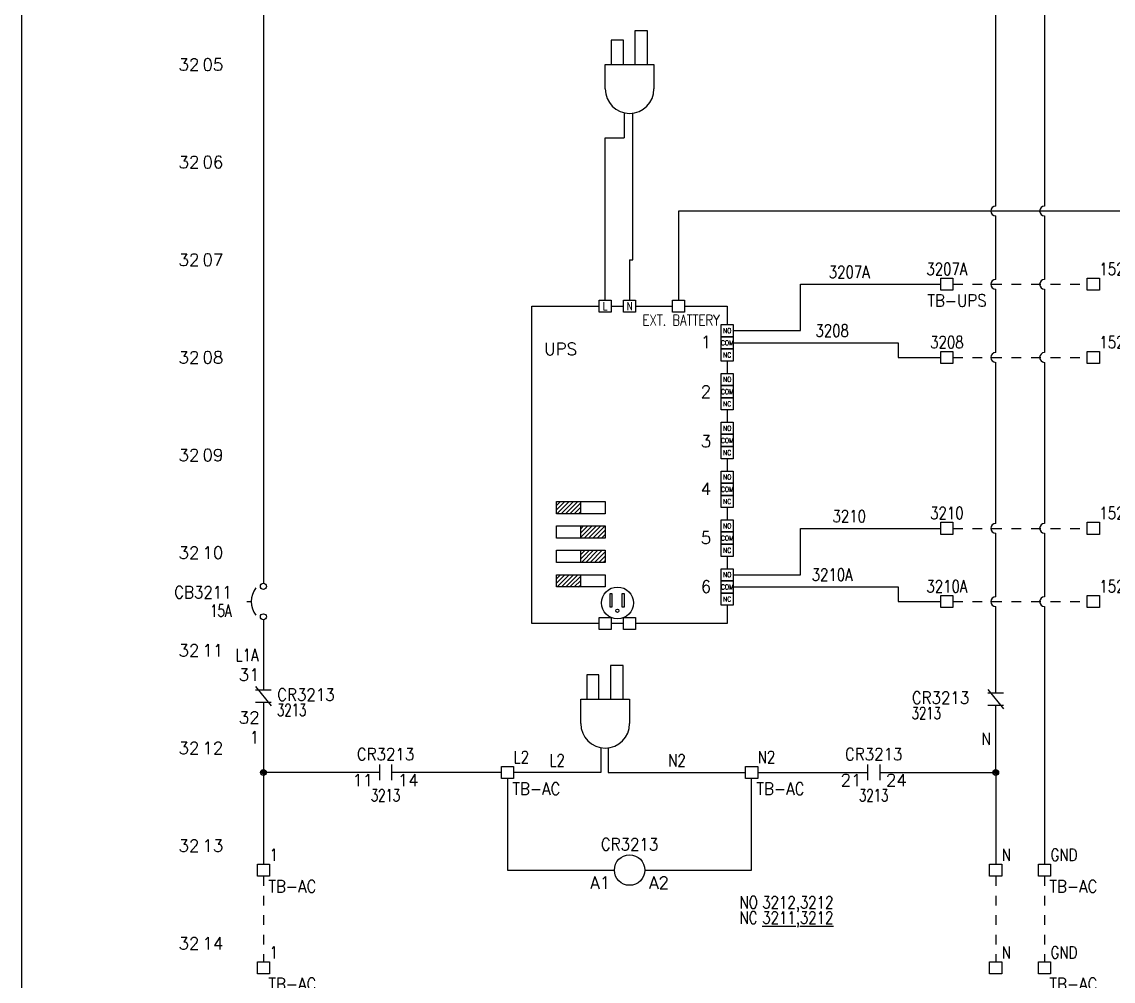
# Model space of a CAD drawing. Header units: inches. Extents: x 0 to 33.9, y 0 to 22.6.
# Drawn here: x 0.02 to 11.2, y 7.61 to 17.44 of the extents above; entities that cross this region are included whole.
import ezdxf
from ezdxf.enums import TextEntityAlignment as Align

# ---------------------------------------------------------------- set-up
doc = ezdxf.new("R2010")
doc.units = ezdxf.units.IN
doc.header["$LTSCALE"] = 0.5
doc.header["$MEASUREMENT"] = 0
doc.linetypes.add('HIDDEN2', pattern=[0.1875, 0.125, -0.0625])
for name, color, linetype in [('MISC', 7, 'Continuous'), ('SYMS', 7, 'Continuous'), ('TAGFIXED', 7, 'Continuous'), ('TAGS', 150, 'Continuous'), ('TERMS', 123, 'Continuous'), ('WIREFIXED', 7, 'Continuous'), ('WIRENO', 72, 'Continuous'), ('WIREREF', 52, 'Continuous'), ('WIRES', 7, 'Continuous'), ('XREF', 7, 'Continuous'), ('XREFCHILD', 134, 'Continuous')]:
    doc.layers.add(name, color=color, linetype=linetype)
doc.layers.add('VIEWPORTS', color=10, linetype='Continuous', plot=False)
doc.styles.get("Standard").update_dxf_attribs({"font": 'romans.shx'})
doc.styles.add('WD', font='romans.shx')

# ---------------------------------------------------------------- blocks, each defined once
blk = doc.blocks.new('HDV1PLUG_SYMBOL')
at = {"layer": 'SYMS'}
for points in [[(0.053, 0.5), (0.184, 0.5), (0.184, 0.844), (0.053, 0.844)], [(-0.188, 0.5), (-0.064, 0.5), (-0.064, 0.75), (-0.188, 0.75)]]:
    blk.add_lwpolyline(points, close=True, dxfattribs=at)
blk.add_lwpolyline([(-0.25, 0.25), (-0.25, 0.5), (0.25, 0.5), (0.25, 0.25)], dxfattribs=at)
blk.add_arc((0, 0.25), 0.25, 180, 0, dxfattribs=at)
at = {"style": 'WD', "width": 0.7}
for tag, p in [('DESC1', (0, 1.75)), ('DESC2', (0, 1.5)), ('DESC3', (0, 1.25)), ('XREF', (-0.5, 0.25)), ('INST', (-0.5, 0)), ('LOC', (-0.5, -0.25))]:
    blk.add_attdef(tag, text='', height=0.125, dxfattribs=at).set_placement(p, align=Align.CENTER)
at = {"style": 'WD'}
blk.add_attdef('TAG1', text='', height=0.125, dxfattribs=at).set_placement((0, 1), align=Align.CENTER)
at = {"style": 'WD', "flags": 9}
for tag, p in [('MFG', (0.5, 1)), ('CAT', (0.5, 0.75)), ('ASSYCODE', (0.5, 0.5))]:
    blk.add_attdef(tag, text='', height=0.01, dxfattribs=at).set_placement(p, align=Align.CENTER)
at = {"style": 'WD'}
for tag, p, height, flags in [('FAMILY', (0.5, 0.25), 0.01, 9), ('X8TERM01', (-0.054, 0.006), 0.005, 1), ('X8TERM02', (0.032, 0.002), 0.005, 1)]:
    blk.add_attdef(tag, p, '', height=height, dxfattribs=dict(at, flags=flags))
at = {"style": 'WD', "width": 0.8}
for tag, p in [('TERM01', (-0.089, -0.009)), ('TERM02', (-0.003, -0.013))]:
    blk.add_attdef(tag, text='', height=0.125, dxfattribs=at).set_placement(p, align=Align.TOP_RIGHT)
blk = doc.blocks.new('*U37')
h = blk.add_hatch()
h.set_pattern_fill('ANSI31', color=256, scale=0.25)
h.paths.add_polyline_path([(-0.25, -2), (-0.25, -2.125), (-0.5, -2.125), (-0.5, -2)])
h = blk.add_hatch()
h.set_pattern_fill('ANSI31', color=256, scale=0.25)
h.paths.add_polyline_path([(0, -2.375), (0, -2.25), (-0.25, -2.25), (-0.25, -2.375)])
h = blk.add_hatch()
h.set_pattern_fill('ANSI31', color=256, scale=0.25)
h.paths.add_polyline_path([(0, -2.625), (0, -2.5), (-0.25, -2.5), (-0.25, -2.625)])
h = blk.add_hatch()
h.set_pattern_fill('ANSI31', color=256, scale=0.25)
h.paths.add_polyline_path([(-0.5, -2.875), (-0.5, -2.75), (-0.25, -2.75), (-0.25, -2.875)])
for p, q in [((-0.062, 0.062), (0.062, 0.062)), ((-0.062, -0.062), (-0.062, 0.062)), ((0.062, 0.062), (0.062, -0.062)), ((0.188, 0.062), (0.312, 0.062)), ((0.188, -0.062), (0.188, 0.062)), ((0.312, 0.062), (0.312, -0.062)), ((0.688, 0.062), (0.812, 0.062)), ((0.688, -0.062), (0.688, 0.062)), ((0.812, 0.062), (0.812, -0.062)), ((0.062, -0.062), (-0.062, -0.062)), ((0.312, -0.062), (0.188, -0.062)), ((0.812, -0.062), (0.688, -0.062)), ((1.188, -0.188), (1.312, -0.188)), ((1.188, -0.312), (1.188, -0.188)), ((1.312, -0.188), (1.312, -0.312)), ((1.312, -0.312), (1.188, -0.312)), ((1.188, -0.312), (1.312, -0.312)), ((1.188, -0.438), (1.188, -0.312)), ((1.312, -0.312), (1.312, -0.438)), ((1.312, -0.438), (1.188, -0.438)), ((1.188, -0.438), (1.312, -0.438)), ((1.188, -0.562), (1.188, -0.438)), ((1.312, -0.438), (1.312, -0.562)), ((1.312, -0.562), (1.188, -0.562)), ((1.188, -0.688), (1.312, -0.688)), ((1.188, -0.812), (1.188, -0.688)), ((1.312, -0.688), (1.312, -0.812)), ((1.312, -0.812), (1.188, -0.812)), ((1.188, -0.812), (1.312, -0.812)), ((1.188, -0.938), (1.188, -0.812)), ((1.312, -0.812), (1.312, -0.938)), ((1.312, -0.938), (1.188, -0.938)), ((1.188, -0.938), (1.312, -0.938)), ((1.188, -1.062), (1.188, -0.938)), ((1.312, -0.938), (1.312, -1.062)), ((1.312, -1.062), (1.188, -1.062)), ((1.188, -1.188), (1.312, -1.188)), ((1.188, -1.312), (1.188, -1.188)), ((1.312, -1.188), (1.312, -1.312)), ((1.312, -1.312), (1.188, -1.312)), ((1.188, -1.312), (1.312, -1.312)), ((1.188, -1.438), (1.188, -1.312)), ((1.312, -1.312), (1.312, -1.438)), ((1.312, -1.438), (1.188, -1.438)), ((1.188, -1.438), (1.312, -1.438)), ((1.188, -1.562), (1.188, -1.438)), ((1.312, -1.438), (1.312, -1.562)), ((1.312, -1.562), (1.188, -1.562)), ((1.188, -1.688), (1.312, -1.688)), ((1.188, -1.812), (1.188, -1.688)), ((1.312, -1.688), (1.312, -1.812)), ((1.312, -1.812), (1.188, -1.812)), ((1.188, -1.812), (1.312, -1.812)), ((1.188, -1.938), (1.188, -1.812)), ((1.312, -1.812), (1.312, -1.938)), ((1.312, -1.938), (1.188, -1.938)), ((1.188, -1.938), (1.312, -1.938)), ((1.188, -2.062), (1.188, -1.938)), ((1.312, -1.938), (1.312, -2.062)), ((1.312, -2.062), (1.188, -2.062)), ((1.188, -2.188), (1.312, -2.188)), ((1.188, -2.312), (1.188, -2.188)), ((1.312, -2.188), (1.312, -2.312)), ((1.312, -2.312), (1.188, -2.312)), ((1.188, -2.312), (1.312, -2.312)), ((1.188, -2.438), (1.188, -2.312)), ((1.312, -2.312), (1.312, -2.438)), ((1.312, -2.438), (1.188, -2.438)), ((1.188, -2.438), (1.312, -2.438)), ((1.188, -2.562), (1.188, -2.438)), ((1.312, -2.438), (1.312, -2.562)), ((1.312, -2.562), (1.188, -2.562)), ((1.188, -2.688), (1.312, -2.688)), ((1.188, -2.812), (1.188, -2.688)), ((1.312, -2.688), (1.312, -2.812)), ((1.312, -2.812), (1.188, -2.812)), ((1.188, -2.812), (1.312, -2.812)), ((1.188, -2.938), (1.188, -2.812)), ((1.312, -2.812), (1.312, -2.938)), ((1.312, -2.938), (1.188, -2.938)), ((1.188, -2.938), (1.312, -2.938)), ((1.188, -3.062), (1.188, -2.938)), ((1.312, -2.938), (1.312, -3.062)), ((1.312, -3.062), (1.188, -3.062)), ((-0.062, -3.188), (0.062, -3.188)), ((-0.062, -3.312), (-0.062, -3.188)), ((0.062, -3.188), (0.062, -3.312)), ((0.188, -3.188), (0.312, -3.188)), ((0.188, -3.312), (0.188, -3.188)), ((0.312, -3.188), (0.312, -3.312)), ((0.062, -3.312), (-0.062, -3.312)), ((0.312, -3.312), (0.188, -3.312))]:
    blk.add_line(p, q)
for points in [[(-0.062, -3.25), (-0.75, -3.25), (-0.75, 0), (-0.062, 0)], [(0.062, 0), (0.188, 0)], [(0.312, 0), (0.688, 0)], [(0.812, 0), (1.25, 0), (1.25, -0.188)], [(1.25, -0.562), (1.25, -0.688)], [(1.25, -1.062), (1.25, -1.188)], [(1.25, -1.562), (1.25, -1.688)], [(1.25, -2.062), (1.25, -2.188)], [(1.25, -2.562), (1.25, -2.688)], [(1.25, -3.062), (1.25, -3.25), (0.312, -3.25)], [(0.188, -3.25), (0.062, -3.25)]]:
    blk.add_lwpolyline(points)
for points in [[(-0.5, -2), (0, -2), (0, -2.125), (-0.5, -2.125)], [(-0.25, -2), (0, -2), (0, -2.125), (-0.25, -2.125)], [(-0.5, -2.25), (0, -2.25), (0, -2.375), (-0.5, -2.375)], [(-0.25, -2.25), (0, -2.25), (0, -2.375), (-0.25, -2.375)], [(-0.5, -2.5), (0, -2.5), (0, -2.625), (-0.5, -2.625)], [(-0.25, -2.5), (0, -2.5), (0, -2.625), (-0.25, -2.625)], [(-0.5, -2.75), (0, -2.75), (0, -2.875), (-0.5, -2.875)], [(-0.25, -2.75), (0, -2.75), (0, -2.875), (-0.25, -2.875)], [(0.072, -2.945), (0.046, -2.945), (0.046, -3.079), (0.072, -3.079)], [(0.197, -2.944), (0.172, -2.944), (0.172, -3.078), (0.197, -3.078)]]:
    blk.add_lwpolyline(points, close=True)
for centre, radius in [((0.126, -3.039), 0.163), ((0.125, -3.119), 0.0164)]:
    blk.add_circle(centre, radius)
at = {"char_height": 0.125, "attachment_point": 1}
for s, insert in [('\\pxqr;1', (0.756, -0.304)), ('\\pxqr;2', (0.756, -0.812)), ('\\pxqr;3', (0.756, -1.32)), ('\\pxqr;4', (0.756, -1.808)), ('\\pxqr;5', (0.756, -2.309)), ('\\pxqr;6', (0.756, -2.809))]:
    blk.add_mtext_dynamic_manual_height_columns(s, width=0.32983, gutter_width=0.625, heights=[0], dxfattribs=dict(at, insert=insert))
at = {"style": 'WD', "width": 0.8}
for tag, height, p in [('TERM19', 0.08, (0, 0)), ('TERM18', 0.08, (0.25, 0)), ('TERM23', 0.11, (0.75, 0)), ('X2TERMDESC19', 0.08, (0.276, -0.143)), ('X2TERMDESC18', 0.08, (0.528, -0.143)), ('X2TERMDESC23', 0.11, (0.778, -0.143)), ('TERM01', 0.05, (1.25, -0.25)), ('X1TERMDESC01', 0.05, (1.54, -0.309)), ('TERM02', 0.05, (1.25, -0.375)), ('X1TERMDESC02', 0.05, (1.552, -0.434)), ('TERM03', 0.05, (1.25, -0.5)), ('X1TERMDESC03', 0.05, (1.552, -0.559)), ('TERM04', 0.05, (1.25, -0.75)), ('TERM05', 0.05, (1.25, -0.875)), ('X1TERMDESC04', 0.05, (1.555, -0.809)), ('TERM06', 0.05, (1.25, -1)), ('X1TERMDESC05', 0.05, (1.552, -0.934)), ('X1TERMDESC06', 0.05, (1.552, -1.059)), ('TERM07', 0.05, (1.25, -1.25)), ('X1TERMDESC07', 0.05, (1.552, -1.309)), ('TERM08', 0.05, (1.25, -1.375)), ('X1TERMDESC08', 0.05, (1.552, -1.434)), ('TERM09', 0.05, (1.25, -1.5)), ('X1TERMDESC09', 0.05, (1.55, -1.559)), ('TERM10', 0.05, (1.25, -1.75)), ('X1TERMDESC10', 0.05, (1.552, -1.809)), ('TERM11', 0.05, (1.25, -1.875)), ('TERM12', 0.05, (1.25, -2)), ('X1TERMDESC11', 0.05, (1.54, -1.934)), ('X1TERMDESC12', 0.05, (1.552, -2.059)), ('TERM13', 0.05, (1.25, -2.25)), ('X1TERMDESC13', 0.05, (1.552, -2.309)), ('TERM14', 0.05, (1.25, -2.375)), ('X1TERMDESC14', 0.05, (1.555, -2.434)), ('TERM15', 0.05, (1.25, -2.5)), ('X1TERMDESC15', 0.05, (1.552, -2.559)), ('TERM20', 0.05, (1.25, -2.75)), ('X1TERMDESC20', 0.05, (1.552, -2.808)), ('TERM21', 0.05, (1.25, -2.875)), ('TERM22', 0.05, (1.25, -3)), ('X1TERMDESC21', 0.05, (1.547, -2.934)), ('X1TERMDESC22', 0.05, (1.552, -3.058)), ('TERM16', 0.08, (0, -3.25)), ('TERM17', 0.08, (0.25, -3.25)), ('X8TERMDESC16', 0.08, (0.278, -3.393)), ('X8TERMDESC17', 0.08, (0.528, -3.393))]:
    blk.add_attdef(tag, text='', height=height, dxfattribs=at).set_placement(p, align=Align.MIDDLE)
at = {"style": 'WD'}
for tag, p, flags in [('X2TERM19', (0, 0.062), 1), ('X2TERM18', (0.25, 0.062), 1), ('X2TERM23', (0.75, 0.062), 1), ('X1TERM01', (1.312, -0.25), 1), ('X1TERM02', (1.312, -0.375), 1), ('X1TERM03', (1.312, -0.5), 1), ('FAMILY', (-0.25, -0.625), 9), ('ASSYCODE', (-0.125, -0.625), 9), ('CAT', (0, -0.625), 9), ('MFG', (0.125, -0.625), 9), ('X1TERM04', (1.312, -0.75), 1), ('X1TERM05', (1.312, -0.875), 1), ('X1TERM06', (1.312, -1), 1), ('X1TERM07', (1.312, -1.25), 1), ('X1TERM08', (1.312, -1.375), 1), ('X1TERM09', (1.312, -1.5), 1), ('X1TERM10', (1.312, -1.75), 1), ('X1TERM11', (1.312, -1.875), 1), ('X1TERM12', (1.312, -2), 1), ('X1TERM13', (1.312, -2.25), 1), ('X1TERM14', (1.312, -2.375), 1), ('X1TERM15', (1.312, -2.5), 1), ('X1TERM20', (1.312, -2.75), 1), ('X1TERM21', (1.312, -2.875), 1), ('X1TERM22', (1.312, -3), 1), ('X8TERM16', (0, -3.312), 1), ('X8TERM17', (0.25, -3.312), 1)]:
    blk.add_attdef(tag, p, '', height=0.01, dxfattribs=dict(at, flags=flags))
blk.add_attdef('TAG1', (-0.625, -0.5), '', height=0.125, dxfattribs=at)
at = {"style": 'WD', "width": 0.7}
for tag, p in [('DESC1', (-0.625, -0.875)), ('DESC2', (-0.625, -1.125)), ('DESC3', (-0.625, -1.375)), ('INST', (-0.625, -1.625)), ('LOC', (-0.625, -1.875))]:
    blk.add_attdef(tag, p, '', height=0.125, dxfattribs=at)
blk = doc.blocks.new('VT0W01')
for p, q in [((-0.062, 0.062), (0.062, 0.062)), ((-0.062, -0.062), (-0.062, 0.062)), ((0.062, 0.062), (0.062, -0.062)), ((0.062, -0.062), (-0.062, -0.062))]:
    blk.add_line(p, q)
at = {"style": 'WD'}
for tag, p, width in [('INST', (0.062, 0.42), 0.7), ('LOC', (0.062, 0.25), 0.7), ('DESC1', (0.05, -0.385), 0.8)]:
    blk.add_attdef(tag, p, '', height=0.125, dxfattribs=dict(at, width=width))
at = {"linetype": 'Continuous', "style": 'WD'}
for tag, p, height, width, flags in [('WIRENO', (0.062, 0.094), 0.125, 0.8, 8), ('TAGSTRIP', (0.05, -0.229), 0.125, 0.9, 8), ('CAT', (0.213, -0.406), 0.109, 0.8, 1), ('DESC2', (0.05, -0.541), 0.125, 0.8, 8), ('DESC3', (0.05, -0.698), 0.125, 0.8, 8)]:
    blk.add_attdef(tag, p, '', height=height, dxfattribs=dict(at, width=width, flags=flags))
at = {"style": 'WD', "flags": 1}
for tag, p, height in [('X4TERM01', (-0.062, 0), 0.0125), ('X4TERMDESC01', (-0.055, -0.023), 0.025), ('X2TERMDESC01', (-0.006, 0.029), 0.025), ('STRIPSEQ', (0, 0), 0.00125), ('X2TERM01', (0, 0.062), 0.0125), ('X1TERMDESC01', (0.039, -0.003), 0.025), ('X1TERM01', (0.062, 0), 0.0125), ('LINKTERM', (0, -0.002), 0.00125), ('X8TERM01', (0, -0.062), 0.0125), ('X8TERMDESC01', (0, -0.054), 0.025)]:
    blk.add_attdef(tag, p, '', height=height, dxfattribs=at)
at = {"linetype": 'Continuous', "style": 'WD', "width": 0.8, "flags": 1}
blk.add_attdef('MFG', text='', height=0.109, dxfattribs=at).set_placement((0.088, -0.406), align=Align.RIGHT)
at = {"style": 'WD', "width": 0.7, "flags": 1}
blk.add_attdef('ASSYCODE', (0.062, -0.281), '', height=0.01, dxfattribs=at)
blk = doc.blocks.new('VT1001')
for p, q in [((-0.062, 0.062), (0.062, 0.062)), ((-0.062, -0.062), (-0.062, 0.062)), ((0.062, 0.062), (0.062, -0.062)), ((0.062, -0.062), (-0.062, -0.062))]:
    blk.add_line(p, q)
at = {"style": 'WD'}
for tag, p, width in [('INST', (0.062, 0.42), 0.7), ('LOC', (0.062, 0.25), 0.7), ('DESC1', (0.05, -0.385), 0.8)]:
    blk.add_attdef(tag, p, '', height=0.125, dxfattribs=dict(at, width=width))
at = {"linetype": 'Continuous', "style": 'WD'}
for tag, p, height, width, flags in [('TERM01', (0.062, 0.094), 0.125, 0.8, 8), ('TAGSTRIP', (0.05, -0.229), 0.125, 0.9, 8), ('CAT', (0.213, -0.406), 0.109, 0.8, 1), ('DESC2', (0.05, -0.541), 0.125, 0.8, 8), ('DESC3', (0.05, -0.698), 0.125, 0.8, 8)]:
    blk.add_attdef(tag, p, '', height=height, dxfattribs=dict(at, width=width, flags=flags))
at = {"style": 'WD', "flags": 1}
for tag, p, height in [('X4TERM01', (-0.062, 0), 0.0125), ('X4TERMDESC01', (-0.055, -0.023), 0.025), ('X2TERMDESC01', (-0.006, 0.029), 0.025), ('STRIPSEQ', (0, 0), 0.00125), ('X2TERM01', (0, 0.062), 0.0125), ('X2PIN01', (0.033, 0.084), 0.0125), ('X1TERMDESC01', (0.039, -0.003), 0.025), ('X1TERM01', (0.062, 0), 0.0125), ('X1PIN01', (0.087, 0.016), 0.0125), ('X4PIN01', (-0.114, -0.038), 0.0125), ('LINKTERM', (0, -0.002), 0.00125), ('X8TERM01', (0, -0.062), 0.0125), ('X8TERMDESC01', (0, -0.054), 0.025), ('X8PIN01', (0.026, -0.096), 0.0125)]:
    blk.add_attdef(tag, p, '', height=height, dxfattribs=at)
at = {"linetype": 'Continuous', "style": 'WD', "width": 0.8, "flags": 1}
blk.add_attdef('MFG', text='', height=0.109, dxfattribs=at).set_placement((0.088, -0.406), align=Align.RIGHT)
at = {"style": 'WD', "width": 0.7, "flags": 1}
blk.add_attdef('ASSYCODE', (0.062, -0.281), '', height=0.01, dxfattribs=at)
blk = doc.blocks.new('HT0W01')
for p, q in [((-0.062, 0.062), (0.062, 0.062)), ((-0.062, -0.062), (-0.062, 0.062)), ((0.062, 0.062), (0.062, -0.062)), ((0.062, -0.062), (-0.062, -0.062))]:
    blk.add_line(p, q)
at = {"style": 'WD'}
for tag, p, width in [('INST', (0.062, 0.42), 0.7), ('LOC', (0.062, 0.25), 0.7), ('DESC1', (0.05, -0.385), 0.8)]:
    blk.add_attdef(tag, p, '', height=0.125, dxfattribs=dict(at, width=width))
at = {"linetype": 'Continuous', "style": 'WD', "width": 0.8, "flags": 8}
blk.add_attdef('WIRENO', text='', height=0.125, dxfattribs=at).set_placement((0, 0.094), align=Align.CENTER)
at = {"style": 'WD', "flags": 1}
for tag, p, height in [('X4TERM01', (-0.062, 0), 0.0125), ('X4TERMDESC01', (-0.055, -0.023), 0.025), ('X2TERMDESC01', (-0.006, 0.029), 0.025), ('STRIPSEQ', (0, 0), 0.00125), ('X2TERM01', (0, 0.062), 0.0125), ('X1TERMDESC01', (0.039, 0.007), 0.025), ('X1TERM01', (0.062, 0), 0.0125), ('LINKTERM', (0, -0.002), 0.00125), ('X8TERM01', (0, -0.062), 0.0125), ('X8TERMDESC01', (0, -0.054), 0.025)]:
    blk.add_attdef(tag, p, '', height=height, dxfattribs=at)
at = {"linetype": 'Continuous', "style": 'WD'}
for tag, p, height, width, flags in [('TAGSTRIP', (0.05, -0.229), 0.125, 0.9, 8), ('CAT', (0.213, -0.406), 0.109, 0.8, 1), ('DESC2', (0.05, -0.541), 0.125, 0.8, 8), ('DESC3', (0.05, -0.698), 0.125, 0.8, 8)]:
    blk.add_attdef(tag, p, '', height=height, dxfattribs=dict(at, width=width, flags=flags))
at = {"linetype": 'Continuous', "style": 'WD', "width": 0.8, "flags": 1}
blk.add_attdef('MFG', text='', height=0.109, dxfattribs=at).set_placement((0.088, -0.406), align=Align.RIGHT)
at = {"style": 'WD', "width": 0.7, "flags": 1}
blk.add_attdef('ASSYCODE', (0.062, -0.281), '', height=0.01, dxfattribs=at)
blk = doc.blocks.new('HT1001')
for p, q in [((-0.062, 0.062), (0.062, 0.062)), ((-0.062, -0.062), (-0.062, 0.062)), ((0.062, 0.062), (0.062, -0.062)), ((0.062, -0.062), (-0.062, -0.062))]:
    blk.add_line(p, q)
at = {"style": 'WD'}
for tag, p, width in [('INST', (0.062, 0.42), 0.7), ('LOC', (0.062, 0.25), 0.7), ('DESC1', (0.05, -0.385), 0.8)]:
    blk.add_attdef(tag, p, '', height=0.125, dxfattribs=dict(at, width=width))
at = {"linetype": 'Continuous', "style": 'WD'}
for tag, p, height, width, flags in [('TERM01', (0.062, 0.094), 0.125, 0.8, 8), ('TAGSTRIP', (0.05, -0.229), 0.125, 0.9, 8), ('CAT', (0.213, -0.406), 0.109, 0.8, 1), ('DESC2', (0.05, -0.541), 0.125, 0.8, 8), ('DESC3', (0.05, -0.698), 0.125, 0.8, 8)]:
    blk.add_attdef(tag, p, '', height=height, dxfattribs=dict(at, width=width, flags=flags))
at = {"style": 'WD', "flags": 1}
for tag, p, height in [('X4TERM01', (-0.062, 0), 0.0125), ('X4TERMDESC01', (-0.055, -0.023), 0.025), ('X2TERMDESC01', (-0.006, 0.029), 0.025), ('STRIPSEQ', (0, 0), 0.00125), ('X2TERM01', (0, 0.062), 0.0125), ('X2PIN01', (0.033, 0.084), 0.0125), ('X1TERMDESC01', (0.039, 0.007), 0.025), ('X1TERM01', (0.062, 0), 0.0125), ('X1PIN01', (0.087, 0.016), 0.0125), ('X4PIN01', (-0.114, -0.038), 0.0125), ('LINKTERM', (0, -0.002), 0.00125), ('X8TERM01', (0, -0.062), 0.0125), ('X8TERMDESC01', (0, -0.054), 0.025), ('X8PIN01', (0.026, -0.096), 0.0125)]:
    blk.add_attdef(tag, p, '', height=height, dxfattribs=at)
at = {"linetype": 'Continuous', "style": 'WD', "width": 0.8, "flags": 1}
blk.add_attdef('MFG', text='', height=0.109, dxfattribs=at).set_placement((0.088, -0.406), align=Align.RIGHT)
at = {"style": 'WD', "width": 0.7, "flags": 1}
blk.add_attdef('ASSYCODE', (0.062, -0.281), '', height=0.01, dxfattribs=at)
blk = doc.blocks.new('WDDOT')
for radius in [0.03, 0.0187, 0.00929]:
    blk.add_circle((0, 0), radius)
blk = doc.blocks.new('WD_WNH')
at = {"linetype": 'Continuous', "style": 'WD', "width": 0.8}
blk.add_attdef('WIRENO', text='', height=0.125, dxfattribs=at).set_placement((0, 0.062), align=Align.CENTER)
at = {"style": 'WD', "flags": 1}
for tag, p in [('W01USER', (0, 0.078)), ('W02USER', (0, 0.07)), ('W03USER', (0, 0.062)), ('W04USER', (0, 0.055)), ('W05USER', (0, 0.047)), ('W06USER', (0, 0.039)), ('W07USER', (0, 0.031)), ('W08USER', (0, 0.023)), ('W09USER', (0, 0.016)), ('W10USER', (0, 0.008))]:
    blk.add_attdef(tag, text='', height=0.005, dxfattribs=at).set_placement(p, align=Align.CENTER)
blk = doc.blocks.new('HCR1')
blk.add_circle((0, 0), 0.156)
at = {"style": 'WD'}
for tag, width, p in [('INST', 0.7, (0.006, 0.528)), ('LOC', 0.7, (0.006, 0.359)), ('TAG1', 0.9, (0, 0.202))]:
    blk.add_attdef(tag, text='', height=0.125, dxfattribs=dict(at, width=width)).set_placement(p, align=Align.CENTER)
at = {"linetype": 'Continuous', "style": 'WD', "flags": 9}
blk.add_attdef('ASSYCODE', text='', height=0.01, dxfattribs=at).set_placement((0, 0.125), align=Align.CENTER)
at = {"style": 'WD', "flags": 9}
blk.add_attdef('FAMILY', text='', height=0.01, dxfattribs=at).set_placement((-0.005, 0.17), align=Align.CENTER)
at = {"linetype": 'Continuous', "style": 'WD', "flags": 1}
for tag, p in [('MFG', (0, 0.14)), ('CAT', (0, 0.159))]:
    blk.add_attdef(tag, text='', height=0.01, dxfattribs=at).set_placement(p, align=Align.MIDDLE)
at = {"style": 'WD'}
for tag, p, width in [('DESC1', (1.126, 0.076), 0.9), ('DESC2', (1.126, -0.081), 0.9), ('DESC3', (1.126, -0.237), 0.9), ('XREFNO', (1.359, -0.393), 0.8), ('XREFNC', (1.359, -0.549), 0.8)]:
    blk.add_attdef(tag, p, '', height=0.125, dxfattribs=dict(at, width=width))
at = {"style": 'WD', "flags": 1}
for tag, p in [('X4TERM01', (-0.156, 0)), ('X1TERM02', (0.156, 0))]:
    blk.add_attdef(tag, p, '', height=0.0125, dxfattribs=at)
at = {"linetype": 'Continuous', "style": 'WD'}
blk.add_attdef('TERM01', text='', height=0.125, dxfattribs=at).set_placement((-0.2, -0.066), align=Align.TOP_RIGHT)
blk.add_attdef('TERM02', text='', height=0.125, dxfattribs=at).set_placement((0.2, -0.066), align=Align.TOP_LEFT)
at = {"style": 'WD', "width": 0.8, "flags": 8}
for tag, p in [('NO', (1.126, -0.393)), ('NC', (1.126, -0.549))]:
    blk.add_attdef(tag, p, '', height=0.125, dxfattribs=at)
blk = doc.blocks.new('VCB1')
blk.add_line((-0.171, 0), (-0.125, 0))
for centre in [(0, 0.156), (0, -0.156)]:
    blk.add_circle(centre, 0.0312)
blk.add_arc((0.109, 0), 0.234, 143.1301, 216.8699)
at = {"style": 'WD'}
for tag, width, p in [('INST', 0.7, (-0.328, 0.406)), ('LOC', 0.7, (-0.328, 0.219)), ('TAG1', 0.9, (-0.326, 0.033)), ('RATING1', 0.7, (-0.328, -0.156)), ('DESC1', 0.7, (-0.324, -0.344)), ('DESC2', 0.7, (-0.324, -0.531))]:
    blk.add_attdef(tag, text='', height=0.125, dxfattribs=dict(at, width=width)).set_placement(p, align=Align.RIGHT)
for tag, height, flags, p in [('TERM01', 0.125, 8, (-0.055, 0.207)), ('FAMILY', 0.01, 9, (-0.142, -0.036)), ('MFG', 0.01, 9, (-0.142, -0.088)), ('CAT', 0.01, 9, (-0.142, -0.073)), ('CONTACT', 0.01, 9, (-0.129, -0.129))]:
    blk.add_attdef(tag, text='', height=height, dxfattribs=dict(at, flags=flags)).set_placement(p, align=Align.RIGHT)
at = {"style": 'WD', "flags": 1}
for tag, p in [('X2TERM01', (0, 0.188)), ('X8TERM02', (0, -0.188))]:
    blk.add_attdef(tag, p, '', height=0.0125, dxfattribs=at)
at = {"style": 'WD'}
for tag, p in [('X4LINK', (-0.266, 0)), ('X1LINK', (0, 0))]:
    blk.add_attdef(tag, p, '', height=0.01, dxfattribs=at)
at = {"style": 'WD', "width": 0.7}
blk.add_attdef('XREF', (0.188, -0.062), '', height=0.125, dxfattribs=at)
at = {"style": 'WD', "flags": 9}
blk.add_attdef('ASSYCODE', text='', height=0.01, dxfattribs=at).set_placement((-0.153, -0.106), align=Align.CENTER)
at = {"style": 'WD', "flags": 8}
blk.add_attdef('TERM02', text='', height=0.125, dxfattribs=at).set_placement((-0.041, -0.213), align=Align.TOP_RIGHT)
blk = doc.blocks.new('WD_WNV')
at = {"linetype": 'Continuous', "style": 'WD', "width": 0.8}
blk.add_attdef('WIRENO', text='', height=0.125, dxfattribs=at).set_placement((-0.05, 0), align=Align.MIDDLE_RIGHT)
at = {"style": 'WD', "flags": 1}
for tag, p in [('W01USER', (-0.062, 0.094)), ('W02USER', (-0.062, 0.086)), ('W03USER', (-0.062, 0.078)), ('W04USER', (-0.062, 0.07)), ('W05USER', (-0.062, 0.062)), ('W06USER', (-0.062, 0.055)), ('W07USER', (-0.062, 0.047)), ('W08USER', (-0.062, 0.039)), ('W09USER', (-0.062, 0.031)), ('W10USER', (-0.062, 0.023))]:
    blk.add_attdef(tag, text='', height=0.005, dxfattribs=at).set_placement(p, align=Align.CENTER)
blk = doc.blocks.new('HCR21')
at = {"linetype": 'Continuous'}
for p, q in [((-0.062, 0.08), (-0.062, -0.08)), ((0.062, 0.08), (0.062, -0.08))]:
    blk.add_line(p, q, dxfattribs=at)
at = {"style": 'WD'}
for tag, width, p in [('INST', 0.7, (0, 0.451)), ('LOC', 0.7, (0, 0.281)), ('TAG2', 0.9, (0, 0.125)), ('XREF', 0.7, (0, -0.297)), ('DESC1', 0.7, (0, -0.449)), ('DESC2', 0.7, (0, -0.597)), ('DESC3', 0.7, (0, -0.744))]:
    blk.add_attdef(tag, text='', height=0.125, dxfattribs=dict(at, width=width)).set_placement(p, align=Align.CENTER)
for tag, p in [('X2LINK', (0, 0.125)), ('X8LINK', (0, -0.125))]:
    blk.add_attdef(tag, p, '', height=0.01, dxfattribs=at)
for tag, p, height, flags in [('X4TERM01', (-0.062, 0), 0.0125, 1), ('X1TERM02', (0.062, 0), 0.0125, 1), ('FAMILY', (0.097, 0.053), 0.01, 9), ('CONTACT', (0.097, 0.036), 0.01, 1)]:
    blk.add_attdef(tag, p, '', height=height, dxfattribs=dict(at, flags=flags))
at = {"linetype": 'Continuous', "style": 'WD', "flags": 8}
blk.add_attdef('TERM01', text='', height=0.125, dxfattribs=at).set_placement((-0.125, -0.016), align=Align.TOP_RIGHT)
blk.add_attdef('TERM02', text='', height=0.125, dxfattribs=at).set_placement((0.125, -0.016), align=Align.TOP_LEFT)
blk = doc.blocks.new('VCR22')
at = {"linetype": 'Continuous'}
for p, q in [((-0.08, 0.1), (0.08, -0.1)), ((0.08, 0.062), (-0.08, 0.062)), ((0.08, -0.063), (-0.08, -0.063))]:
    blk.add_line(p, q, dxfattribs=at)
at = {"style": 'WD'}
for tag, p, width in [('INST', (0.141, 0.266), 0.7), ('LOC', (0.141, 0.109), 0.7), ('TAG2', (0.141, -0.047), 0.9), ('XREF', (0.139, -0.205), 0.7), ('DESC1', (0.139, -0.388), 0.7), ('DESC2', (0.139, -0.545), 0.7), ('DESC3', (0.139, -0.701), 0.7)]:
    blk.add_attdef(tag, p, '', height=0.125, dxfattribs=dict(at, width=width))
at = {"linetype": 'Continuous', "style": 'WD', "flags": 8}
blk.add_attdef('TERM01', text='', height=0.125, dxfattribs=at).set_placement((-0.039, 0.156), align=Align.RIGHT)
at = {"style": 'WD'}
for tag, p, flags in [('FAMILY', (-0.19, -0.001), 9), ('CONTACT', (-0.19, -0.022), 1)]:
    blk.add_attdef(tag, p, '', height=0.0125, dxfattribs=dict(at, flags=flags))
at = {"color": 7, "style": 'WD'}
for tag, p in [('X4LINK', (-0.176, 0)), ('X1LINK', (0.156, 0))]:
    blk.add_attdef(tag, p, '', height=0.0125, dxfattribs=at)
at = {"color": 7, "style": 'WD', "flags": 1}
for tag, p in [('X2TERM01', (0, 0.062)), ('X8TERM02', (0, -0.063))]:
    blk.add_attdef(tag, p, '', height=0.0125, dxfattribs=at)
at = {"linetype": 'Continuous', "style": 'WD', "flags": 8}
blk.add_attdef('TERM02', text='', height=0.125, dxfattribs=at).set_placement((-0.039, -0.156), align=Align.TOP_RIGHT)

msp = doc.modelspace()

# ---------------------------------------------------------------- linework, layer by layer
at = {"layer": 'VIEWPORTS'}
msp.add_lwpolyline([(0.025, 22.562), (33.888, 22.562), (33.888, 0.025), (0.025, 0.025)], close=True, dxfattribs=at)
at = {"layer": 'WIRES'}
for p, q in [((10.5, 19.938), (10.5, 15.55)), ((2.5, 18), (2.5, 11.688)), ((10, 15.55), (10, 18)), ((6.196, 16.506), (6.196, 16.25)), ((6.282, 16.251), (6.282, 16.502)), ((6, 14.75), (6, 16.25)), ((6, 16.25), (6.196, 16.25)), ((6.283, 16.251), (6.282, 16.251)), ((6.283, 16), (6.283, 16.251)), ((6.283, 15), (6.283, 16)), ((11, 15.5), (6.75, 15.5)), ((6.75, 15.5), (6.75, 14.588)), ((10, 14.8), (10, 15.45)), ((10.5, 15.45), (10.5, 14.8)), ((13.5, 15.5), (11, 15.5)), ((6.25, 15), (6.25, 14.588)), ((6.25, 15), (6.283, 15)), ((6, 14.588), (6, 14.75)), ((8, 14.275), (8, 14.75)), ((8, 14.75), (9, 14.75)), ((9, 14.75), (9.438, 14.75)), ((10, 14.05), (10, 14.7)), ((10.5, 14.7), (10.5, 14.05)), ((7.312, 14.275), (8, 14.275)), ((7.312, 14.15), (9, 14.15)), ((9, 14.15), (9, 14)), ((9, 14), (9.438, 14)), ((10, 12.3), (10, 13.95)), ((10.5, 13.95), (10.5, 12.3)), ((8, 11.775), (8, 12.25)), ((8, 12.25), (9, 12.25)), ((9, 12.25), (9.438, 12.25)), ((10, 11.55), (10, 12.2)), ((10.5, 12.2), (10.5, 11.55)), ((7.312, 11.775), (8, 11.775)), ((7.312, 11.65), (9, 11.65)), ((9, 11.65), (9, 11.5)), ((9, 11.5), (9.438, 11.5)), ((10, 10.562), (10, 11.45)), ((10.5, 11.45), (10.5, 8.812)), ((2.5, 11.312), (2.5, 10.594)), ((2.5, 10.469), (2.5, 9.75)), ((10, 9.75), (10, 10.438)), ((5.954, 10.006), (5.954, 9.75)), ((6.032, 10.002), (6.032, 9.75)), ((2.5, 9.75), (2.5, 8.812)), ((3.688, 9.75), (2.5, 9.75)), ((4.938, 9.75), (3.812, 9.75)), ((5.954, 9.75), (5.062, 9.75)), ((6.032, 9.75), (7.438, 9.75)), ((7.562, 9.75), (8.688, 9.75)), ((8.812, 9.75), (10, 9.75)), ((10, 9.75), (10, 8.812)), ((5, 9.688), (5, 8.75)), ((7.5, 8.75), (7.5, 9.688)), ((5, 8.75), (6.094, 8.75)), ((6.406, 8.75), (7.5, 8.75))]:
    msp.add_line(p, q, dxfattribs=at)
at = {"layer": 'WIRES', "linetype": 'HIDDEN2'}
for p, q in [((9.562, 14.75), (10.938, 14.75)), ((9.562, 14), (10.938, 14)), ((9.562, 12.25), (10.938, 12.25)), ((9.562, 11.5), (10.938, 11.5)), ((2.5, 8.688), (2.5, 7.812)), ((10, 8.688), (10, 7.812)), ((10.5, 8.688), (10.5, 7.812))]:
    msp.add_line(p, q, dxfattribs=at)
at = {"layer": 'WIRES'}
for centre in [(10, 15.5), (10.5, 15.5), (10, 14.75), (10.5, 14.75), (10, 14), (10.5, 14), (10, 12.25), (10.5, 12.25), (10, 11.5), (10.5, 11.5)]:
    msp.add_arc(centre, 0.05, 90, 270, dxfattribs=at)

# ---------------------------------------------------------------- block references
at = {"layer": 'SYMS'}
for name, p in [('HDV1PLUG_SYMBOL', (6.25, 16.5)), ('HDV1PLUG_SYMBOL', (6, 10)), ('WDDOT', (2.5, 9.75)), ('WDDOT', (10, 9.75))]:
    msp.add_blockref(name, p, dxfattribs=at)
ref = msp.add_blockref('HT0W01', (9.5, 14.75), dxfattribs=at)
ref.add_attrib('WIRENO', '3207A', dxfattribs={"layer": 'WIREREF', "linetype": 'Continuous', "height": 0.125, "style": 'WD', "width": 0.8, "flags": 8}).set_placement((9.5, 14.844), align=Align.CENTER)
ref.add_attrib('TAGSTRIP', 'TB-UPS', (9.3, 14.521), dxfattribs={"layer": 'TAGS', "linetype": 'Continuous', "height": 0.125, "style": 'WD', "width": 0.9, "flags": 8})
ref = msp.add_blockref('HT1001', (11, 14.75), dxfattribs=at)
ref.add_attrib('TERM01', '1520', (11.062, 14.844), dxfattribs={"layer": 'TERMS', "linetype": 'Continuous', "height": 0.125, "style": 'WD', "width": 0.8, "flags": 8})
ref = msp.add_blockref('*U37', (6, 14.525), dxfattribs=at)
ref.add_attrib('TERM01', 'NO', dxfattribs={"layer": 'TERMS', "height": 0.05, "style": 'WD', "width": 0.8}).set_placement((7.25, 14.275), align=Align.MIDDLE)
ref.add_attrib('TERM02', 'COM', dxfattribs={"layer": 'TERMS', "height": 0.05, "style": 'WD', "width": 0.8}).set_placement((7.25, 14.15), align=Align.MIDDLE)
ref.add_attrib('TERM03', 'NC', dxfattribs={"layer": 'TERMS', "height": 0.05, "style": 'WD', "width": 0.8}).set_placement((7.25, 14.025), align=Align.MIDDLE)
ref.add_attrib('TERM04', 'NO', dxfattribs={"layer": 'TERMS', "height": 0.05, "style": 'WD', "width": 0.8}).set_placement((7.25, 13.775), align=Align.MIDDLE)
ref.add_attrib('TERM05', 'COM', dxfattribs={"layer": 'TERMS', "height": 0.05, "style": 'WD', "width": 0.8}).set_placement((7.25, 13.65), align=Align.MIDDLE)
ref.add_attrib('TERM06', 'NC', dxfattribs={"layer": 'TERMS', "height": 0.05, "style": 'WD', "width": 0.8}).set_placement((7.25, 13.525), align=Align.MIDDLE)
ref.add_attrib('TERM07', 'NO', dxfattribs={"layer": 'TERMS', "height": 0.05, "style": 'WD', "width": 0.8}).set_placement((7.25, 13.275), align=Align.MIDDLE)
ref.add_attrib('TERM08', 'COM', dxfattribs={"layer": 'TERMS', "height": 0.05, "style": 'WD', "width": 0.8}).set_placement((7.25, 13.15), align=Align.MIDDLE)
ref.add_attrib('TERM09', 'NC', dxfattribs={"layer": 'TERMS', "height": 0.05, "style": 'WD', "width": 0.8}).set_placement((7.25, 13.025), align=Align.MIDDLE)
ref.add_attrib('TERM10', 'NO', dxfattribs={"layer": 'TERMS', "height": 0.05, "style": 'WD', "width": 0.8}).set_placement((7.25, 12.775), align=Align.MIDDLE)
ref.add_attrib('TERM11', 'COM', dxfattribs={"layer": 'TERMS', "height": 0.05, "style": 'WD', "width": 0.8}).set_placement((7.25, 12.65), align=Align.MIDDLE)
ref.add_attrib('TERM12', 'NC', dxfattribs={"layer": 'TERMS', "height": 0.05, "style": 'WD', "width": 0.8}).set_placement((7.25, 12.525), align=Align.MIDDLE)
ref.add_attrib('TERM13', 'NO', dxfattribs={"layer": 'TERMS', "height": 0.05, "style": 'WD', "width": 0.8}).set_placement((7.25, 12.275), align=Align.MIDDLE)
ref.add_attrib('TERM14', 'COM', dxfattribs={"layer": 'TERMS', "height": 0.05, "style": 'WD', "width": 0.8}).set_placement((7.25, 12.15), align=Align.MIDDLE)
ref.add_attrib('TERM15', 'NC', dxfattribs={"layer": 'TERMS', "height": 0.05, "style": 'WD', "width": 0.8}).set_placement((7.25, 12.025), align=Align.MIDDLE)
ref.add_attrib('TERM18', 'N', dxfattribs={"layer": 'TERMS', "height": 0.08, "style": 'WD', "width": 0.8}).set_placement((6.25, 14.525), align=Align.MIDDLE)
ref.add_attrib('TERM19', 'L', dxfattribs={"layer": 'TERMS', "height": 0.08, "style": 'WD', "width": 0.8}).set_placement((6, 14.525), align=Align.MIDDLE)
ref.add_attrib('TAG1F', 'UPS', (5.375, 14.025), dxfattribs={"layer": 'TAGFIXED', "height": 0.125, "style": 'WD'})
ref.add_attrib('TERM20', 'NO', dxfattribs={"layer": 'TERMS', "height": 0.05, "style": 'WD', "width": 0.8}).set_placement((7.25, 11.775), align=Align.MIDDLE)
ref.add_attrib('TERM21', 'COM', dxfattribs={"layer": 'TERMS', "height": 0.05, "style": 'WD', "width": 0.8}).set_placement((7.25, 11.65), align=Align.MIDDLE)
ref.add_attrib('TERM22', 'NC', dxfattribs={"layer": 'TERMS', "height": 0.05, "style": 'WD', "width": 0.8}).set_placement((7.25, 11.525), align=Align.MIDDLE)
ref.add_attrib('X2TERMDESC23', 'EXT. BATTERY', dxfattribs={"layer": 'MISC', "height": 0.11, "style": 'WD', "width": 0.8}).set_placement((6.778, 14.382), align=Align.MIDDLE)
ref = msp.add_blockref('HT0W01', (9.5, 14), dxfattribs=at)
ref.add_attrib('WIRENO', '3208', dxfattribs={"layer": 'WIREREF', "linetype": 'Continuous', "height": 0.125, "style": 'WD', "width": 0.8, "flags": 8}).set_placement((9.5, 14.094), align=Align.CENTER)
ref = msp.add_blockref('HT1001', (11, 14), dxfattribs=at)
ref.add_attrib('TERM01', '1526A', (11.062, 14.094), dxfattribs={"layer": 'TERMS', "linetype": 'Continuous', "height": 0.125, "style": 'WD', "width": 0.8, "flags": 8})
ref = msp.add_blockref('HT0W01', (9.5, 12.25), dxfattribs=at)
ref.add_attrib('WIRENO', '3210', dxfattribs={"layer": 'WIREREF', "linetype": 'Continuous', "height": 0.125, "style": 'WD', "width": 0.8, "flags": 8}).set_placement((9.5, 12.344), align=Align.CENTER)
ref = msp.add_blockref('HT1001', (11, 12.25), dxfattribs=at)
ref.add_attrib('TERM01', '1520', (11.062, 12.344), dxfattribs={"layer": 'TERMS', "linetype": 'Continuous', "height": 0.125, "style": 'WD', "width": 0.8, "flags": 8})
ref = msp.add_blockref('VCB1', (2.5, 11.5), dxfattribs=at)
ref.add_attrib('RATING1', '15A', dxfattribs={"layer": 'MISC', "height": 0.125, "style": 'WD', "width": 0.7}).set_placement((2.172, 11.344), align=Align.RIGHT)
ref.add_attrib('TAG1', 'CB3211', dxfattribs={"layer": 'TAGS', "height": 0.125, "style": 'WD', "width": 0.9}).set_placement((2.174, 11.533), align=Align.RIGHT)
ref = msp.add_blockref('HT0W01', (9.5, 11.5), dxfattribs=at)
ref.add_attrib('WIRENO', '3210A', dxfattribs={"layer": 'WIREREF', "linetype": 'Continuous', "height": 0.125, "style": 'WD', "width": 0.8, "flags": 8}).set_placement((9.5, 11.594), align=Align.CENTER)
ref = msp.add_blockref('HT1001', (11, 11.5), dxfattribs=at)
ref.add_attrib('TERM01', '1528', (11.062, 11.594), dxfattribs={"layer": 'TERMS', "linetype": 'Continuous', "height": 0.125, "style": 'WD', "width": 0.8, "flags": 8})
ref = msp.add_blockref('VCR22', (2.5, 10.531), dxfattribs=at)
ref.add_attrib('XREF', '3213', (2.639, 10.327), dxfattribs={"layer": 'XREFCHILD', "height": 0.125, "style": 'WD', "width": 0.7})
ref.add_attrib('TERM02', '32', dxfattribs={"layer": 'TERMS', "linetype": 'Continuous', "height": 0.125, "style": 'WD', "flags": 8}).set_placement((2.461, 10.375), align=Align.TOP_RIGHT)
ref.add_attrib('TERM01', '31', dxfattribs={"layer": 'TERMS', "linetype": 'Continuous', "height": 0.125, "style": 'WD', "flags": 8}).set_placement((2.461, 10.688), align=Align.RIGHT)
ref.add_attrib('TAG2', 'CR3213', (2.641, 10.484), dxfattribs={"layer": 'TAGS', "height": 0.125, "style": 'WD', "width": 0.9})
ref = msp.add_blockref('VCR22', (10, 10.5), dxfattribs=at)
ref.add_attrib('XREF', '3213', (9.139, 10.295), dxfattribs={"layer": 'XREFCHILD', "height": 0.125, "style": 'WD', "width": 0.7})
ref.add_attrib('TAG2', 'CR3213', (9.141, 10.453), dxfattribs={"layer": 'TAGS', "height": 0.125, "style": 'WD', "width": 0.9})
ref = msp.add_blockref('HCR21', (3.75, 9.75), dxfattribs=at)
ref.add_attrib('TERM02', '14', dxfattribs={"layer": 'TERMS', "linetype": 'Continuous', "height": 0.125, "style": 'WD', "flags": 8}).set_placement((3.875, 9.734), align=Align.TOP_LEFT)
ref.add_attrib('TERM01', '11', dxfattribs={"layer": 'TERMS', "linetype": 'Continuous', "height": 0.125, "style": 'WD', "flags": 8}).set_placement((3.625, 9.734), align=Align.TOP_RIGHT)
ref.add_attrib('XREF', '3213', dxfattribs={"layer": 'XREFCHILD', "height": 0.125, "style": 'WD', "width": 0.7}).set_placement((3.75, 9.453), align=Align.CENTER)
ref.add_attrib('TAG2', 'CR3213', dxfattribs={"layer": 'TAGS', "height": 0.125, "style": 'WD', "width": 0.9}).set_placement((3.75, 9.875), align=Align.CENTER)
ref = msp.add_blockref('VT0W01', (5, 9.75), dxfattribs=at)
ref.add_attrib('WIRENO', 'L2', (5.062, 9.844), dxfattribs={"layer": 'WIREREF', "linetype": 'Continuous', "height": 0.125, "style": 'WD', "width": 0.8, "flags": 8})
ref.add_attrib('TAGSTRIP', 'TB-AC', (5.05, 9.521), dxfattribs={"layer": 'TAGS', "linetype": 'Continuous', "height": 0.125, "style": 'WD', "width": 0.9, "flags": 8})
ref = msp.add_blockref('VT0W01', (7.5, 9.75), dxfattribs=at)
ref.add_attrib('WIRENO', 'N2', (7.562, 9.844), dxfattribs={"layer": 'WIREREF', "linetype": 'Continuous', "height": 0.125, "style": 'WD', "width": 0.8, "flags": 8})
ref.add_attrib('TAGSTRIP', 'TB-AC', (7.55, 9.521), dxfattribs={"layer": 'TAGS', "linetype": 'Continuous', "height": 0.125, "style": 'WD', "width": 0.9, "flags": 8})
ref = msp.add_blockref('HCR21', (8.75, 9.75), dxfattribs=at)
ref.add_attrib('TERM02', '24', dxfattribs={"layer": 'TERMS', "linetype": 'Continuous', "height": 0.125, "style": 'WD', "flags": 8}).set_placement((8.875, 9.734), align=Align.TOP_LEFT)
ref.add_attrib('TERM01', '21', dxfattribs={"layer": 'TERMS', "linetype": 'Continuous', "height": 0.125, "style": 'WD', "flags": 8}).set_placement((8.625, 9.734), align=Align.TOP_RIGHT)
ref.add_attrib('XREF', '3213', dxfattribs={"layer": 'XREFCHILD', "height": 0.125, "style": 'WD', "width": 0.7}).set_placement((8.75, 9.453), align=Align.CENTER)
ref.add_attrib('TAG2', 'CR3213', dxfattribs={"layer": 'TAGS', "height": 0.125, "style": 'WD', "width": 0.9}).set_placement((8.75, 9.875), align=Align.CENTER)
ref = msp.add_blockref('HCR1', (6.25, 8.75), dxfattribs=at)
ref.add_attrib('NC', 'NC', (7.376, 8.201), dxfattribs={"layer": 'MISC', "height": 0.125, "style": 'WD', "width": 0.8, "flags": 8})
ref.add_attrib('NO', 'NO', (7.376, 8.357), dxfattribs={"layer": 'MISC', "height": 0.125, "style": 'WD', "width": 0.8, "flags": 8})
ref.add_attrib('TERM02', 'A2', dxfattribs={"layer": 'TERMS', "linetype": 'Continuous', "height": 0.125, "style": 'WD'}).set_placement((6.45, 8.684), align=Align.TOP_LEFT)
ref.add_attrib('TERM01', 'A1', dxfattribs={"layer": 'TERMS', "linetype": 'Continuous', "height": 0.125, "style": 'WD'}).set_placement((6.05, 8.684), align=Align.TOP_RIGHT)
ref.add_attrib('XREFNC', '%%u3211%%u,%%u3212%%u', (7.609, 8.201), dxfattribs={"layer": 'XREF', "height": 0.125, "style": 'WD', "width": 0.8})
ref.add_attrib('XREFNO', '3212,3212', (7.609, 8.357), dxfattribs={"layer": 'XREF', "height": 0.125, "style": 'WD', "width": 0.8})
ref.add_attrib('TAG1', 'CR3213', dxfattribs={"layer": 'TAGS', "height": 0.125, "style": 'WD', "width": 0.9}).set_placement((6.25, 8.952), align=Align.CENTER)
ref = msp.add_blockref('VT0W01', (2.5, 8.75), dxfattribs=at)
ref.add_attrib('WIRENO', '1', (2.562, 8.844), dxfattribs={"layer": 'WIREREF', "linetype": 'Continuous', "height": 0.125, "style": 'WD', "width": 0.8, "flags": 8})
ref.add_attrib('TAGSTRIP', 'TB-AC', (2.55, 8.521), dxfattribs={"layer": 'TAGS', "linetype": 'Continuous', "height": 0.125, "style": 'WD', "width": 0.9, "flags": 8})
ref = msp.add_blockref('VT0W01', (10, 8.75), dxfattribs=at)
ref.add_attrib('WIRENO', 'N', (10.062, 8.844), dxfattribs={"layer": 'WIREREF', "linetype": 'Continuous', "height": 0.125, "style": 'WD', "width": 0.8, "flags": 8})
ref = msp.add_blockref('VT0W01', (10.5, 8.75), dxfattribs=at)
ref.add_attrib('WIRENO', 'GND', (10.562, 8.844), dxfattribs={"layer": 'WIREREF', "linetype": 'Continuous', "height": 0.125, "style": 'WD', "width": 0.8, "flags": 8})
ref.add_attrib('TAGSTRIP', 'TB-AC', (10.55, 8.521), dxfattribs={"layer": 'TAGS', "linetype": 'Continuous', "height": 0.125, "style": 'WD', "width": 0.9, "flags": 8})
ref = msp.add_blockref('VT1001', (2.5, 7.75), dxfattribs=at)
ref.add_attrib('TERM01', '1', (2.562, 7.844), dxfattribs={"layer": 'TERMS', "linetype": 'Continuous', "height": 0.125, "style": 'WD', "width": 0.8, "flags": 8})
ref.add_attrib('TAGSTRIP', 'TB-AC', (2.55, 7.521), dxfattribs={"layer": 'TAGS', "linetype": 'Continuous', "height": 0.125, "style": 'WD', "width": 0.9, "flags": 8})
ref = msp.add_blockref('VT1001', (10, 7.75), dxfattribs=at)
ref.add_attrib('TERM01', 'N', (10.062, 7.844), dxfattribs={"layer": 'TERMS', "linetype": 'Continuous', "height": 0.125, "style": 'WD', "width": 0.8, "flags": 8})
ref = msp.add_blockref('VT1001', (10.5, 7.75), dxfattribs=at)
ref.add_attrib('TERM01', 'GND', (10.562, 7.844), dxfattribs={"layer": 'TERMS', "linetype": 'Continuous', "height": 0.125, "style": 'WD', "width": 0.8, "flags": 8})
ref.add_attrib('TAGSTRIP', 'TB-AC', (10.55, 7.521), dxfattribs={"layer": 'TAGS', "linetype": 'Continuous', "height": 0.125, "style": 'WD', "width": 0.9, "flags": 8})
at = {"layer": 'WIREFIXED'}
ref = msp.add_blockref('WD_WNV', (2.5, 10.953), dxfattribs=at)
ref.add_attrib('WIRENOF', 'L1A', dxfattribs={"linetype": 'Continuous', "height": 0.125, "style": 'WD', "width": 0.8}).set_placement((2.45, 10.953), align=Align.MIDDLE_RIGHT)
ref = msp.add_blockref('WD_WNV', (2.5, 10.109), dxfattribs=at)
ref.add_attrib('WIRENOF', '1', dxfattribs={"linetype": 'Continuous', "height": 0.125, "style": 'WD', "width": 0.8}).set_placement((2.45, 10.109), align=Align.MIDDLE_RIGHT)
ref = msp.add_blockref('WD_WNV', (10, 10.094), dxfattribs=at)
ref.add_attrib('WIRENOF', 'N', dxfattribs={"linetype": 'Continuous', "height": 0.125, "style": 'WD', "width": 0.8}).set_placement((9.95, 10.094), align=Align.MIDDLE_RIGHT)
ref = msp.add_blockref('WD_WNH', (5.508, 9.75), dxfattribs=at)
ref.add_attrib('WIRENOF', 'L2', dxfattribs={"linetype": 'Continuous', "height": 0.125, "style": 'WD', "width": 0.8}).set_placement((5.508, 9.812), align=Align.CENTER)
ref = msp.add_blockref('WD_WNH', (6.735, 9.75), dxfattribs=at)
ref.add_attrib('WIRENOF', 'N2', dxfattribs={"linetype": 'Continuous', "height": 0.125, "style": 'WD', "width": 0.8}).set_placement((6.735, 9.812), align=Align.CENTER)
at = {"layer": 'WIRENO'}
ref = msp.add_blockref('WD_WNH', (8.5, 14.75), dxfattribs=at)
ref.add_attrib('WIRENO', '3207A', dxfattribs={"linetype": 'Continuous', "height": 0.125, "style": 'WD', "width": 0.8}).set_placement((8.5, 14.812), align=Align.CENTER)
ref = msp.add_blockref('WD_WNH', (8.325, 14.15), dxfattribs=at)
ref.add_attrib('WIRENO', '3208', dxfattribs={"linetype": 'Continuous', "height": 0.125, "style": 'WD', "width": 0.8}).set_placement((8.325, 14.213), align=Align.CENTER)
ref = msp.add_blockref('WD_WNH', (8.5, 12.25), dxfattribs=at)
ref.add_attrib('WIRENO', '3210', dxfattribs={"linetype": 'Continuous', "height": 0.125, "style": 'WD', "width": 0.8}).set_placement((8.5, 12.312), align=Align.CENTER)
ref = msp.add_blockref('WD_WNH', (8.325, 11.65), dxfattribs=at)
ref.add_attrib('WIRENO', '3210A', dxfattribs={"linetype": 'Continuous', "height": 0.125, "style": 'WD', "width": 0.8}).set_placement((8.325, 11.713), align=Align.CENTER)

# ---------------------------------------------------------------- texts
at = {"style": 'WD'}
for p in [(1.844, 17), (1.844, 16), (1.844, 15), (1.844, 14), (1.844, 13), (1.844, 12), (1.844, 11), (1.844, 10), (1.844, 9), (1.844, 8)]:
    msp.add_text('32', height=0.125, dxfattribs=at).set_placement(p, align=Align.MIDDLE_RIGHT)
for s, p in [('05', (1.875, 17)), ('06', (1.875, 16)), ('07', (1.875, 15)), ('08', (1.875, 14)), ('09', (1.875, 13)), ('10', (1.875, 12)), ('11', (1.875, 11)), ('12', (1.875, 10)), ('13', (1.875, 9)), ('14', (1.875, 8))]:
    msp.add_text(s, height=0.125, dxfattribs=at).set_placement(p, align=Align.MIDDLE_LEFT)

doc.saveas('drawing.dxf')
